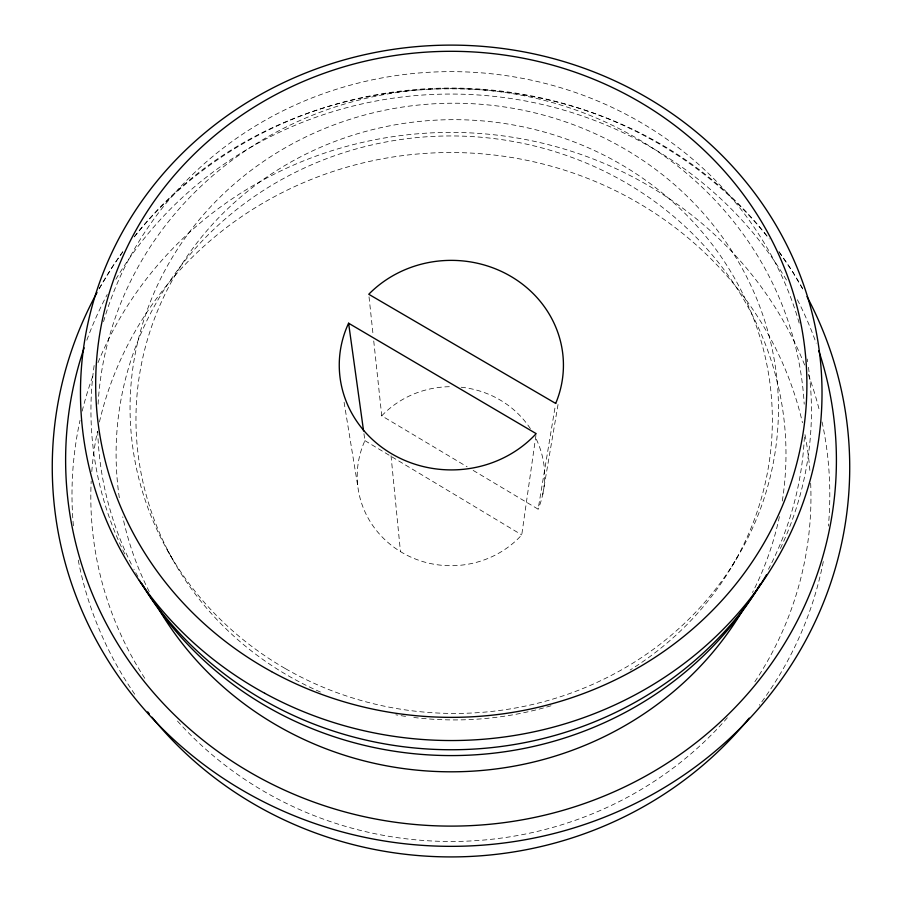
<?xml version="1.0" encoding="UTF-8"?>
<svg xmlns="http://www.w3.org/2000/svg" width="902" height="902" viewBox="0 0 902 902"><rect width="100%" height="100%" fill="white"/><g stroke="black" fill="none" stroke-linecap="round" stroke-linejoin="round"><path stroke-width="0.68" stroke-dasharray="4.51 3.38" d="M363.957 433.738L364.915 440.638A93.752 89.512 0.2 0 0 401.04 551.956A93.752 89.512 0.2 0 0 521.751 534.897L536.183 433.648M473.167 470.404L538.122 509.179L555.463 404.818M542.733 494.51L558.552 401.503M99.288 288.505L112.739 266.349L122.841 251.793M731.826 566.603L737.329 557.289M134.432 236.651C289.407 38.538 615.604 39.778 769.237 238.895M373.744 340.99L381.738 415.822L467.146 466.808M364.915 440.638L521.751 534.897M779.091 251.929L792.881 272.212L803.93 291.042M167.163 549.803L172.53 559.24M344.09 402.303L357.891 486.911M369.031 296.826L373.033 334.281M391.028 455.702L400.443 551.596M119.312 497.712A334.946 317.932 0.2 0 1 453.063 135.954A334.946 317.932 0.2 0 1 782.181 501.737M779.407 516.632A334.946 317.932 0.2 0 1 752.493 592.535M149.258 591.723A334.946 317.932 0.2 0 1 122.751 516.846M320.447 692.037A318.192 300.129 0.5 0 1 194.697 245.829A318.192 300.129 0.5 0 1 682.645 211.136A318.192 300.129 0.5 0 1 630.126 670.017M550.987 705.781A318.192 300.129 0.5 0 1 411.132 717.135M405.55 716.368A318.192 300.129 0.5 0 1 395.854 714.801M808.451 367.283A360.248 339.051 0.2 0 1 779.632 550.119M124.758 553.975A360.248 339.051 0.2 0 1 94.609 362.288M103.55 321.664A360.248 339.051 0.2 0 1 452.218 71.641A360.248 339.051 0.2 0 1 799.375 323.807M807.211 359.041A360.248 339.051 0.2 0 1 807.651 361.781M804.37 437.008A353.561 333.514 0.2 0 1 768.481 569.263M137.893 576.603A353.561 333.514 0.2 0 1 133.924 569.218M131.365 564.212A353.561 333.514 0.2 0 1 97.732 431.517M98.081 404.197A353.561 333.514 0.2 0 1 450.989 88.554A353.561 333.514 0.2 0 1 804.201 404.164M99.051 288.877A398.729 379.144 0.2 0 1 123.134 251.308M134.139 236.933A398.729 379.144 0.2 0 1 767.985 237.316M778.967 251.703A398.729 379.144 0.2 0 1 803.693 290.489M86.84 340.201A385.391 366.032 0.2 0 1 107.225 294.537M115.862 279.259A385.391 366.032 0.2 0 1 451.812 94.056A385.391 366.032 0.2 0 1 786.95 280.815M797.391 299.712A385.391 366.032 0.2 0 1 816.163 343.143M822.072 421.978A378.908 362.254 0.2 0 1 828.386 526.069M823.312 561.518A378.908 362.254 0.2 0 1 759.326 705.172M134.725 694.213A378.908 362.254 0.2 0 1 78.192 559.849M73.4 525.742A378.908 362.254 0.2 0 1 80.041 420.298M82.183 411.109A378.908 362.254 0.2 0 1 93.628 373.89M98.002 362.649A378.908 362.254 0.2 0 1 452.376 132.414A378.908 362.254 0.2 0 1 804.855 365.513M808.215 374.262A378.908 362.254 0.2 0 1 819.647 411.481M810.661 483.247A360.067 344.474 0.2 0 1 754.737 681.923M727.362 717.766A360.067 344.474 0.2 0 1 175.304 718.623M144.771 678.293A360.067 344.474 0.2 0 1 91.192 481.116M91.79 471.588A360.067 344.474 0.2 0 1 97.416 431.235M99.434 421.978A360.067 344.474 0.2 0 1 451.18 152.528A360.067 344.474 0.2 0 1 802.464 422.745M804.99 434.663A360.067 344.474 0.2 0 1 809.917 471.002M536.295 439.173A93.752 89.512 0.2 0 1 538.122 509.179M381.738 415.822A93.752 89.512 0.2 0 1 451.519 386.699M461.159 387.229A93.752 89.512 0.2 0 1 530.342 428.619M285.472 668.664A324.201 305.113 0.5 0 0 778.358 415.923A324.201 305.113 0.5 0 0 298.923 140.362A324.201 305.113 0.5 0 0 285.472 668.664"/><path stroke-width="1.35" d="M348.6 323.22L536.183 433.648A112.085 104.767 0.2 0 1 391.648 453.785A112.085 104.767 0.2 0 1 348.6 323.22L363.574 430.976M743.372 609.154A334.946 317.932 0.2 0 1 451.665 771.808A334.946 317.932 0.2 0 1 159.316 609.989M766.644 574.563A360.248 339.051 0.2 0 1 454.833 749.731A360.248 339.051 0.2 0 1 139.325 580.29M760.566 583.571A353.561 333.514 0.2 0 1 451.474 755.583A353.561 333.514 0.2 0 1 142.042 583.865M807.031 296.634A398.729 379.144 0.2 0 1 448.711 846.335A398.729 379.144 0.2 0 1 97.021 292.541M818.802 350.844A385.391 366.032 0.2 0 1 449.512 826.108A385.391 366.032 0.2 0 1 84.134 347.868M749.19 718.127A378.908 362.254 0.2 0 1 151.987 717.214M149.405 714.001A378.908 362.254 0.2 0 1 147.702 711.847M555.688 403.442L368.76 294.266A112.085 104.767 0.2 0 1 510.712 276.294A112.085 104.767 0.2 0 1 555.688 403.442M264.748 693.277A370.778 347.721 0.2 0 0 822.015 394.185A370.778 347.721 0.2 0 0 266.981 91.012A370.778 347.721 0.2 0 0 264.748 693.277M271.57 671.629A355.613 333.03 0.2 0 0 806.884 386.541A355.613 333.03 0.2 0 0 275.381 94.823A355.613 333.03 0.2 0 0 271.57 671.629"/></g></svg>
